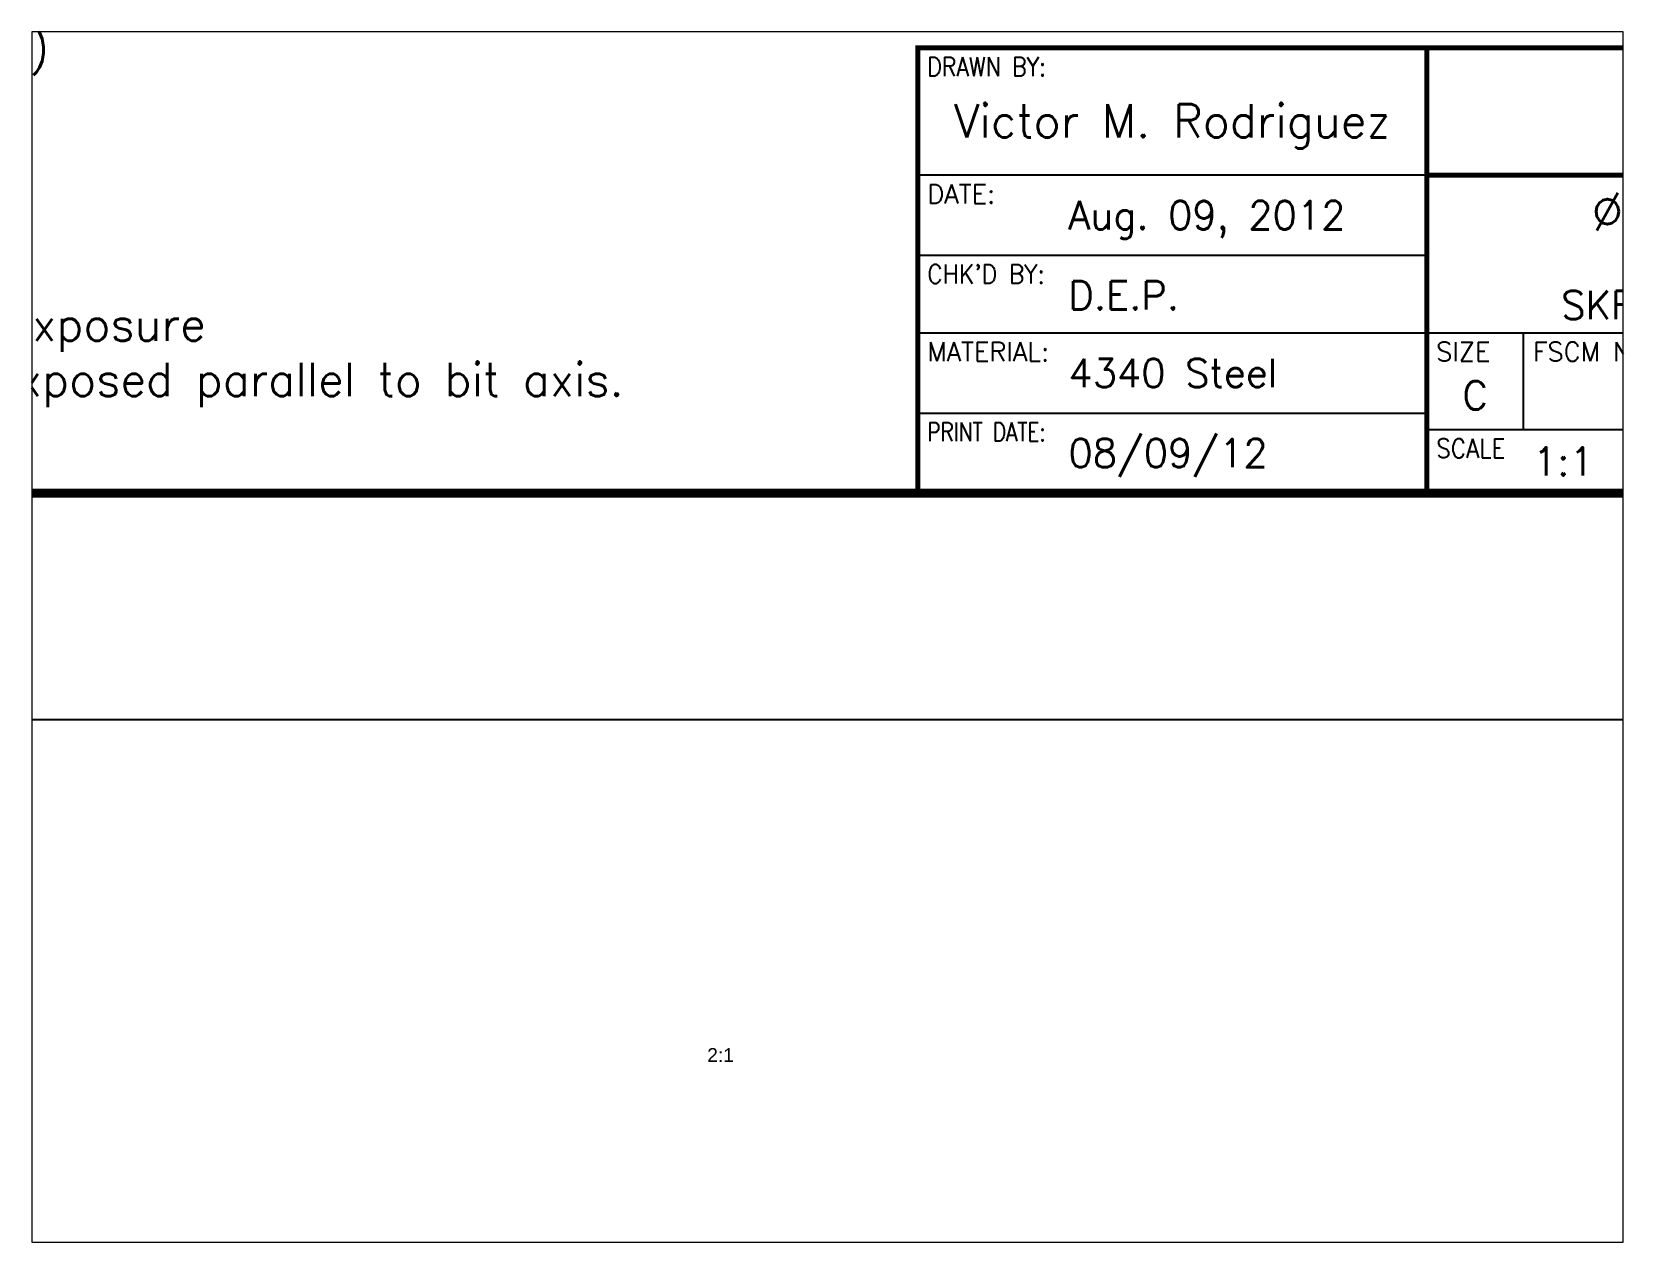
# Paper-space layout 'Layout3' of a CAD drawing. Header units: inches. Extents: x 0.1 to 10.7, y 0.1 to 8.1.
# The model-space entities are those that its viewports show. They can reach past a viewport. Long polylines and large blocks are cut down to what shows.
import ezdxf
from ezdxf.enums import TextEntityAlignment as Align
from ezdxf.lldxf.tags import DXFTag

# ---------------------------------------------------------------- set-up
doc = ezdxf.new("R2010")
doc.units = ezdxf.units.IN
doc.header["$LTSCALE"] = 0.5
doc.header["$MEASUREMENT"] = 0
doc.layers.add('CLine', color=5, linetype='CENTER2')
doc.layers.add('Title Block', color=7, linetype='Continuous')
doc.styles.add('Block', font='tahoma.ttf')
doc.styles.add('RomanS', font='romans')
doc.styles.get("Standard").update_dxf_attribs({"font": 'arial.ttf'})
tags = doc.linetypes.add('CENTER2', pattern=[1.125, 0.75, -0.125, 0.125, -0.125]).pattern_tags.tags
tags[10:11] = [DXFTag(74, 4), DXFTag(75, 0), DXFTag(340, '0'), DXFTag(46, 0.0), DXFTag(50, 0.0), DXFTag(44, 0.0), DXFTag(45, 0.0)]
tags[8:9] = [DXFTag(74, 4), DXFTag(75, 0), DXFTag(340, '0'), DXFTag(46, 0.0), DXFTag(50, 0.0), DXFTag(44, 0.0), DXFTag(45, 0.0)]
tags[6:7] = [DXFTag(74, 4), DXFTag(75, 0), DXFTag(340, '0'), DXFTag(46, 0.0), DXFTag(50, 0.0), DXFTag(44, 0.0), DXFTag(45, 0.0)]
tags[4:5] = [DXFTag(74, 4), DXFTag(75, 0), DXFTag(340, '0'), DXFTag(46, 0.0), DXFTag(50, 0.0), DXFTag(44, 0.0), DXFTag(45, 0.0)]

# ---------------------------------------------------------------- blocks, each defined once
blk = doc.blocks.new('COT_cblock')
at = {"layer": 'Title Block'}
for p, q in [((17.7941, 1.8047), (16.1066, 1.8047)), ((16.1066, 1.5389), (17.7941, 1.5389)), ((16.1066, 1.2816), (21.38, 1.2816)), ((18.1147, 0.9609), (18.1147, 1.2816)), ((16.1066, 1.0158), (17.7941, 1.0158)), ((17.7941, 0.9609), (21.38, 0.9609))]:
    blk.add_line(p, q, dxfattribs=at)
at = {"layer": 'Title Block', "color": 8}
blk.add_lwpolyline([(0, 0), (22, 0), (22, 17), (0, 17)], close=True, dxfattribs=at)
at = {"layer": 'Title Block', "const_width": 0.03}
blk.add_lwpolyline([(21.38, 16.25), (0.62, 16.25), (0.62, 0.75), (21.38, 0.75)], close=True, dxfattribs=at)
at = {"layer": 'Title Block', "const_width": 0.0169}
for points in [[(16.1066, 0.75), (16.1066, 2.2266), (21.38, 2.2266)], [(17.7941, 0.75), (17.7941, 2.2266)], [(17.7941, 1.8047), (21.38, 1.8047)]]:
    blk.add_lwpolyline(points, dxfattribs=at)
at = {"layer": 'Title Block', "style": 'RomanS'}
for s, width, p in [('DRAWN BY:', 0.86, (16.1378, 2.1953)), ("CHK'D BY:", 0.91, (16.1378, 1.5077)), ('PRINT DATE:', 0.78, (16.1378, 0.9845)), ('SCALE', 0.9, (17.8253, 0.9297))]:
    blk.add_text(s, height=0.0625, dxfattribs=dict(at, width=width)).set_placement(p, align=Align.TOP_LEFT)
at = {"layer": 'Title Block', "style": 'Block'}
blk.add_text('CapRock Oil Tools, Inc.', height=0.16875, dxfattribs=at).set_placement((19.587, 2.0898), align=Align.MIDDLE_CENTER)
at = {"layer": 'Title Block', "style": 'RomanS'}
for s, p in [('DATE:', (16.1378, 1.7734)), ('MATERIAL:', (16.1378, 1.2503)), ('SIZE', (17.8253, 1.2503)), ('FSCM NO.', (18.1459, 1.2503))]:
    blk.add_text(s, height=0.0625, dxfattribs=at).set_placement(p, align=Align.TOP_LEFT)
at = {"layer": 'Title Block', "color": 3, "style": 'RomanS'}
blk.add_text('C', height=0.094, dxfattribs=at).set_placement((17.9544, 1.1213), align=Align.TOP_CENTER)
at = {"layer": 'Title Block', "color": 1, "style": 'RomanS', "flags": 8}
for tag, p in [('FNAME', (0.37, 3.75)), ('REVDATE', (0.37, 2.25)), ('USER', (0.37, 0.75))]:
    blk.add_attdef(tag, text='', height=0.047, rotation=90, dxfattribs=at).set_placement(p, align=Align.BOTTOM_LEFT)
at = {"layer": 'Title Block', "color": 3, "style": 'RomanS', "flags": 8}
for tag, height, p in [('DRAWN', 0.11, (16.9503, 1.9844)), ('TITL1', 0.125, (19.587, 1.6835)), ('TITL2', 0.094, (19.587, 1.5143)), ('TITL3', 0.094, (19.587, 1.3739))]:
    blk.add_attdef(tag, text='', height=height, dxfattribs=at).set_placement(p, align=Align.MIDDLE_CENTER)
for tag, p in [('DDATE', (16.6059, 1.6718)), ('CHECK', (16.6059, 1.406)), ('MATRL', (16.6059, 1.1487)), ('PDATE', (16.6059, 0.8829)), ('SCALE', (18.1459, 0.8555)), ('SHEET', (20.2553, 0.8555))]:
    blk.add_attdef(tag, text='', height=0.094, dxfattribs=at).set_placement(p, align=Align.MIDDLE_LEFT)
for tag, p in [('FSCM#', (18.5872, 1.1213)), ('DWG#', (20.0595, 1.1213)), ('REV#', (21.2197, 1.1213))]:
    blk.add_attdef(tag, text='', height=0.094, dxfattribs=at).set_placement(p, align=Align.TOP_CENTER)

msp = doc.modelspace()

# ---------------------------------------------------------------- block references
at = {"layer": 'CLine'}
ref = msp.add_blockref('COT_cblock', (0, 0), dxfattribs=at)
ref.add_attrib('TITL1', 'Ø8-1/2" 419-SR6   1991', dxfattribs={"layer": 'Title Block', "color": 3, "height": 0.125, "style": 'RomanS', "flags": 8}).set_placement((19.58703, 1.68353), align=Align.MIDDLE_CENTER)
ref.add_attrib('TITL3', 'SKF-25038-02NA01-0630-2400-21135', dxfattribs={"layer": 'Title Block', "color": 3, "height": 0.094, "style": 'RomanS', "flags": 8}).set_placement((19.58703, 1.37392), align=Align.MIDDLE_CENTER)
ref.add_attrib('SCALE', '1:1', dxfattribs={"layer": 'Title Block', "color": 3, "height": 0.094, "style": 'RomanS', "flags": 8}).set_placement((18.14594, 0.85547), align=Align.MIDDLE_LEFT)
ref.add_attrib('DRAWN', 'Victor M. Rodriguez', dxfattribs={"layer": 'Title Block', "color": 3, "height": 0.11, "style": 'RomanS', "flags": 8}).set_placement((16.95031, 1.98438), align=Align.MIDDLE_CENTER)
ref.add_attrib('DDATE', 'Aug. 09, 2012', dxfattribs={"layer": 'Title Block', "color": 3, "height": 0.094, "style": 'RomanS', "flags": 8}).set_placement((16.6059, 1.6718), align=Align.MIDDLE_LEFT)
ref.add_attrib('CHECK', 'D.E.P.', dxfattribs={"layer": 'Title Block', "color": 3, "height": 0.094, "style": 'RomanS', "flags": 8}).set_placement((16.6059, 1.40602), align=Align.MIDDLE_LEFT)
ref.add_attrib('MATRL', '4340 Steel', dxfattribs={"layer": 'Title Block', "color": 3, "height": 0.094, "style": 'RomanS', "flags": 8}).set_placement((16.6059, 1.14867), align=Align.MIDDLE_LEFT)
ref.add_attrib('PDATE', '08/09/12', dxfattribs={"layer": 'Title Block', "color": 3, "height": 0.094, "style": 'RomanS', "flags": 8}).set_placement((16.6059, 0.88289), align=Align.MIDDLE_LEFT)

# ---------------------------------------------------------------- texts
at = {"layer": 'Title Block', "color": 3, "insert": (10.25753, 2.46549), "char_height": 0.11, "width": 7.2757161, "attachment_point": 1, "style": 'RomanS'}
msp.add_mtext('8-1/2" 419-SR ASSY#1991 VMR 08/09/12\\P20 Total elements (14@1913, 6@1613)\\P\\P(6) 60 Series Nozzles\\P\\PCutting structure ref. notes:\\P2 Start Non-redundant with variable exposure\\PSecondary blade cutters are equally exposed parallel to bit axis.', dxfattribs=at)

psp = doc.layouts.new('Layout3')

# ---------------------------------------------------------------- texts
at = {"insert": (4.583, 1.388), "char_height": 0.0912, "attachment_point": 1}
psp.add_mtext_dynamic_manual_height_columns('2:1', width=1.52093, gutter_width=0.456, heights=[0], dxfattribs=at)

# ---------------------------------------------------------------- viewports
at = {"layer": '0'}
psp.add_viewport(center=(5.38, 4.114), size=(10.551, 8.02567), view_center_point=(15.80714, 0.27306), view_height=4.0128338, dxfattribs=at)

doc.saveas('drawing.dxf')
